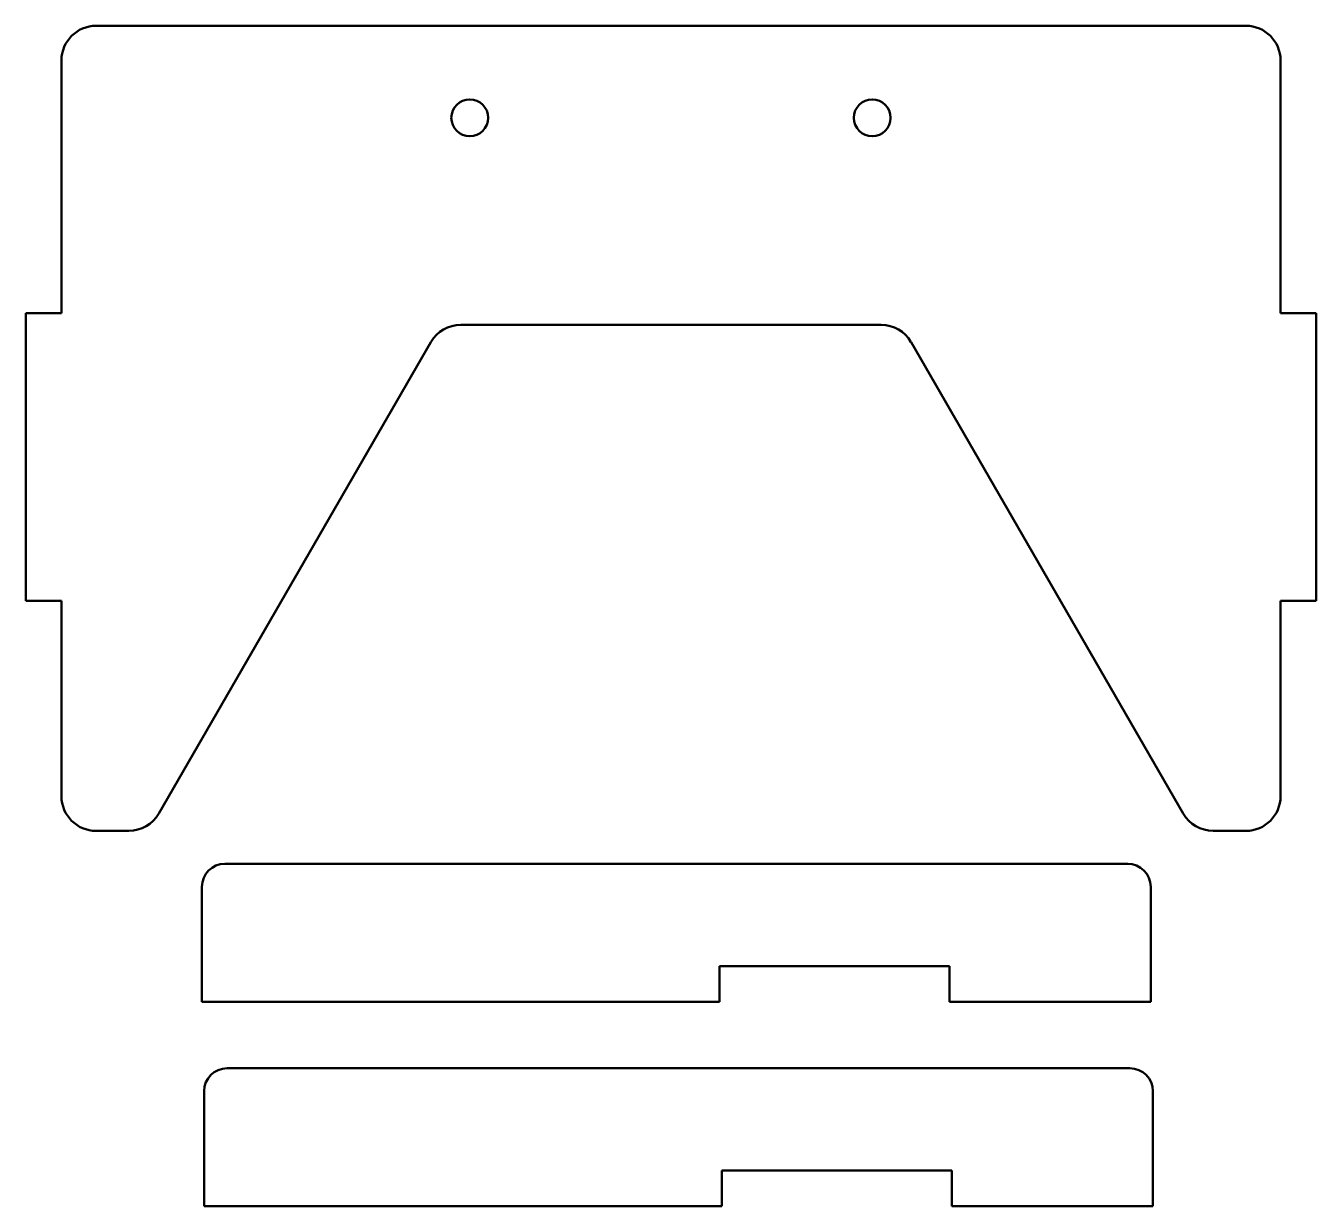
# Model space of a CAD drawing. Header units: millimetres. Extents: x 53 to 165, y 222 to 324.
import ezdxf

# ---------------------------------------------------------------- set-up
doc = ezdxf.new("R2010")
doc.units = ezdxf.units.MM
doc.layers.add('Visible (ANSI)', color=7, linetype='Continuous', lineweight=50)

msp = doc.modelspace()

# ---------------------------------------------------------------- linework, layer by layer
at = {"layer": 'Visible (ANSI)'}
for p, q in [((158.99, 324.33), (58.99, 324.33)), ((55.99, 321.33), (55.99, 299.33)), ((161.99, 299.33), (161.99, 321.33)), ((55.99, 299.33), (52.89, 299.33)), ((52.89, 299.33), (52.89, 274.33)), ((165.09, 299.33), (161.99, 299.33)), ((165.09, 274.33), (165.09, 299.33)), ((90.72, 298.33), (127.26, 298.33)), ((64.45, 255.83), (88.12, 296.83)), ((129.86, 296.83), (153.53, 255.83)), ((52.89, 274.33), (55.99, 274.33)), ((55.99, 274.33), (55.99, 257.33)), ((161.99, 257.33), (161.99, 274.33)), ((161.99, 274.33), (165.09, 274.33)), ((58.99, 254.33), (61.85, 254.33)), ((156.13, 254.33), (158.99, 254.33)), ((148.7, 251.47), (70.2, 251.47)), ((68.2, 249.47), (68.2, 239.47)), ((150.7, 239.47), (150.7, 249.47)), ((113.2, 239.47), (113.2, 242.57)), ((113.2, 242.57), (133.2, 242.57)), ((133.2, 242.57), (133.2, 239.47)), ((68.2, 239.47), (113.2, 239.47)), ((133.2, 239.47), (150.7, 239.47)), ((148.9, 233.69), (70.4, 233.69)), ((68.4, 231.69), (68.4, 221.69)), ((150.9, 221.69), (150.9, 231.69)), ((113.4, 221.69), (113.4, 224.79)), ((113.4, 224.79), (133.4, 224.79)), ((133.4, 224.79), (133.4, 221.69)), ((68.4, 221.69), (113.4, 221.69)), ((133.4, 221.69), (150.9, 221.69))]:
    msp.add_line(p, q, dxfattribs=at)
for centre in [(91.49, 316.33), (126.49, 316.33)]:
    msp.add_circle(centre, 1.6, dxfattribs=at)
for centre, radius, start, end in [((58.99, 321.33), 3, 90, 180), ((158.99, 321.33), 3, 0, 90), ((90.72, 295.33), 3, 90, 150), ((127.26, 295.33), 3, 30, 90), ((58.99, 257.33), 3, 180, 270), ((158.99, 257.33), 3, 270, 0), ((61.85, 257.33), 3, 270, 330), ((156.13, 257.33), 3, 210, 270), ((70.2, 249.47), 2, 90, 180), ((148.7, 249.47), 2, 0, 90), ((70.4, 231.69), 2, 90, 180), ((148.9, 231.69), 2, 0, 90)]:
    msp.add_arc(centre, radius, start, end, dxfattribs=at)

doc.saveas('drawing.dxf')
